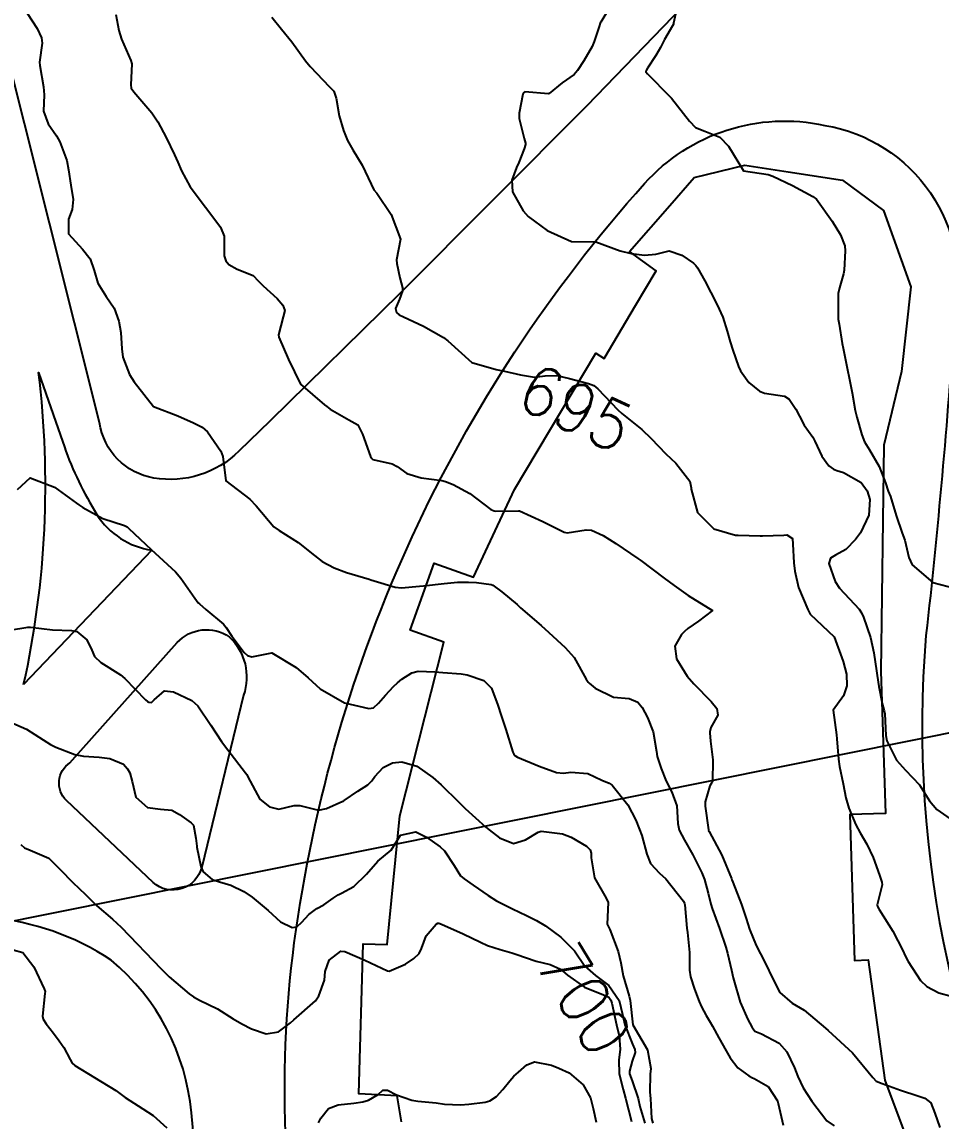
# Model space of a CAD drawing. Header units: metres. Extents: x 286371 to 293043, y 7462578 to 7466404.
# Drawn here: x 290138.8 to 290214, y 7463907.9 to 7463997.8 of the extents above; entities that cross this region are included whole.
import ezdxf
from ezdxf.enums import TextEntityAlignment as Align

# ---------------------------------------------------------------- set-up
doc = ezdxf.new("R2010")
doc.units = ezdxf.units.M
doc.header["$MEASUREMENT"] = 0
doc.linetypes.add('CONTINUO', pattern=[0])
for name, color, linetype in [('Cotas', 45, 'Continuous'), ('Curvas de Nivel 1m', 11, 'Continuous'), ('Curvas de Nivel 5m', 15, 'Continuous'), ('Edificações', 30, 'Continuous'), ('TEXTO', 45, 'Continuous'), ('Vias primárias', 230, 'Continuous')]:
    doc.layers.add(name, color=color, linetype=linetype)
doc.styles.add('Style-STANDARD', font='STANDARD.shx')

msp = doc.modelspace()

# ---------------------------------------------------------------- linework, layer by layer
at = {"layer": 'Curvas de Nivel 1m', "flags": 128}
for points, elevation in [([(290186.9, 7463998.954), (290186.177, 7463997.793), (290186.139, 7463997.707), (290186.049, 7463997.434), (290185.635, 7463996.195), (290185.465, 7463995.803), (290184.807, 7463994.62), (290184.286, 7463993.829), (290183.989, 7463993.515), (290183.016, 7463992.812), (290181.965, 7463991.949), (290181.907, 7463991.923), (290179.967, 7463992.076), (290179.844, 7463992.018), (290179.794, 7463991.897), (290179.504, 7463990.338), (290179.512, 7463989.901), (290179.91, 7463988.275), (290180.024, 7463987.893), (290180.025, 7463987.77), (290179.897, 7463987.415), (290179.466, 7463986.314), (290179.287, 7463985.903), (290178.898, 7463984.869), (290178.959, 7463983.908), (290179.821, 7463982.343), (290180.233, 7463981.888), (290181.797, 7463980.736), (290183.784, 7463979.834), (290185.784, 7463979.804), (290187.774, 7463979.08), (290188.668, 7463978.864), (290189.769, 7463978.738), (290190.683, 7463978.818), (290191.774, 7463979.073), (290192.808, 7463978.732), (290193.76, 7463978.06), (290193.958, 7463977.882), (290194.109, 7463977.677), (290194.686, 7463976.614), (290195.18, 7463975.663), (290195.704, 7463974.654), (290196.166, 7463973.645), (290196.537, 7463972.507), (290196.773, 7463971.638), (290196.977, 7463970.967), (290197.448, 7463969.627), (290197.619, 7463969.258), (290198.293, 7463968.299), (290199.172, 7463967.601), (290199.592, 7463967.445), (290201.208, 7463967.182), (290201.585, 7463966.935), (290202.137, 7463966.118), (290202.434, 7463965.547), (290202.83, 7463964.816), (290203.539, 7463963.846), (290203.707, 7463963.522), (290204.274, 7463962.278), (290204.842, 7463961.508), (290205.217, 7463961.217), (290205.498, 7463961.115), (290206.046, 7463960.936), (290207.484, 7463960.13), (290207.991, 7463959.457), (290208.187, 7463958.73), (290208.11, 7463957.454), (290207.422, 7463956.005), (290207.024, 7463955.48), (290206.248, 7463954.645), (290205.394, 7463954.188), (290204.967, 7463953.934), (290204.857, 7463953.512), (290205.362, 7463952.024), (290205.709, 7463951.499), (290207.329, 7463949.773), (290207.526, 7463949.471), (290207.677, 7463949.109), (290208.247, 7463947.46), (290208.53, 7463946.195), (290208.645, 7463945.454), (290208.876, 7463943.803), (290208.926, 7463943.449), (290209.203, 7463942.059), (290209.378, 7463941.442), (290209.434, 7463941.197), (290209.5, 7463939.439), (290209.596, 7463938.999), (290210.387, 7463937.426), (290211.122, 7463936.597), (290212.272, 7463935.397), (290213.085, 7463934.084), (290213.673, 7463933.375), (290215.06, 7463932.433)], 694), ([(290192.494, 7463999.282), (290192.139, 7463997.703), (290192.128, 7463997.628), (290192.051, 7463997.473), (290191.385, 7463996.363), (290191.062, 7463995.719), (290190.688, 7463995.05), (290189.998, 7463994.018), (290189.887, 7463993.845), (290189.879, 7463993.736), (290189.991, 7463993.555), (290191.842, 7463991.706), (290191.962, 7463991.571), (290193.432, 7463989.682), (290193.927, 7463989.175), (290194.708, 7463988.877), (290195.915, 7463988.387), (290196.628, 7463987.634), (290197.874, 7463985.614), (290199.87, 7463985.328), (290200.255, 7463985.192), (290201.857, 7463984.419), (290203.545, 7463983.529), (290203.841, 7463983.308), (290205.13, 7463981.505), (290205.792, 7463980.403), (290206.145, 7463979.489), (290206.17, 7463979.087), (290206.092, 7463977.489), (290206.038, 7463977.192), (290205.722, 7463976.048), (290205.608, 7463975.604), (290205.595, 7463975.496), (290205.616, 7463973.565), (290205.616, 7463973.495), (290205.678, 7463973.072), (290205.94, 7463971.49), (290206.009, 7463971.128), (290206.34, 7463969.484), (290206.526, 7463968.565), (290206.758, 7463967.477), (290207.012, 7463966.033), (290207.122, 7463965.471), (290207.543, 7463964.04), (290207.771, 7463963.461), (290208.183, 7463962.796), (290208.961, 7463961.443), (290209.484, 7463960.093), (290209.709, 7463959.431), (290209.899, 7463958.997), (290210.352, 7463957.421), (290210.852, 7463955.983), (290211.053, 7463955.41), (290211.393, 7463954.007), (290211.654, 7463953.4), (290213.363, 7463951.963), (290215.242, 7463951.46)], 693), ([(290139.227, 7463998.517), (290140.046, 7463997.281), (290140.408, 7463996.499), (290140.455, 7463996.071), (290140.258, 7463994.501), (290140.264, 7463994.237), (290140.571, 7463992.495), (290140.626, 7463991.833), (290140.569, 7463990.495), (290140.962, 7463989.456), (290141.642, 7463988.479), (290141.907, 7463988.003), (290142.485, 7463986.465), (290142.632, 7463985.703), (290142.821, 7463984.46), (290143.001, 7463983.293), (290142.926, 7463982.458), (290142.606, 7463981.669), (290142.606, 7463980.462), (290143.776, 7463979.218), (290144.402, 7463978.435), (290144.711, 7463977.464), (290145.013, 7463976.425), (290145.708, 7463975.335), (290146.359, 7463974.404), (290146.752, 7463973.324), (290146.897, 7463972.396), (290146.982, 7463971.056), (290147.076, 7463970.393), (290147.613, 7463968.978), (290147.989, 7463968.379), (290149.574, 7463966.354), (290151.563, 7463965.588), (290152.845, 7463965.015), (290153.549, 7463964.646), (290154.003, 7463964.288), (290155.099, 7463962.692), (290155.254, 7463962.268), (290155.484, 7463960.264), (290157.462, 7463958.777), (290157.97, 7463958.227), (290159.429, 7463956.515), (290159.847, 7463956.198), (290161.41, 7463955.23), (290162.755, 7463954.154), (290163.377, 7463953.681), (290164.36, 7463953.139), (290165.364, 7463952.764), (290167.223, 7463952.219), (290167.355, 7463952.178), (290167.633, 7463952.08), (290169.347, 7463951.569), (290169.867, 7463951.526), (290171.348, 7463951.649), (290171.682, 7463951.686), (290173.352, 7463951.882), (290174.442, 7463951.973), (290175.355, 7463951.99), (290176.011, 7463951.945), (290177.22, 7463951.795), (290177.351, 7463951.736), (290178.076, 7463951.18), (290179.328, 7463950.15), (290179.624, 7463949.89), (290181.302, 7463948.426), (290181.941, 7463947.855), (290183.276, 7463946.642), (290183.993, 7463945.824), (290184.995, 7463944.051), (290185.138, 7463943.806), (290185.233, 7463943.707), (290185.711, 7463943.313), (290187.216, 7463942.563), (290188.507, 7463942.462), (290189.21, 7463942.173), (290189.576, 7463941.739), (290190.014, 7463940.91), (290190.47, 7463939.725), (290190.736, 7463938.135), (290190.806, 7463937.72), (290191.125, 7463936.745), (290191.542, 7463935.708), (290191.984, 7463934.808), (290192.399, 7463933.695), (290192.499, 7463932.246), (290192.608, 7463931.691), (290193.032, 7463930.872), (290193.71, 7463929.674), (290194.443, 7463928.212), (290194.662, 7463927.659), (290194.967, 7463926.541), (290195.191, 7463925.651), (290195.301, 7463925.297), (290195.889, 7463923.64), (290196.421, 7463922.112), (290196.563, 7463921.629), (290196.873, 7463920.245), (290197.018, 7463919.622), (290197.063, 7463919.42), (290197.583, 7463917.613), (290198.216, 7463916.2), (290198.546, 7463915.598), (290198.638, 7463915.434), (290198.799, 7463915.259), (290199.345, 7463915.037), (290200.785, 7463914.263), (290201.407, 7463913.555), (290202.036, 7463912.264), (290202.32, 7463911.541), (290202.73, 7463910.622), (290203.446, 7463909.523), (290204.68, 7463907.917), (290205.275, 7463907.495)], 697), ([(290146.494, 7463998.406), (290146.752, 7463997.107), (290146.963, 7463996.401), (290147.733, 7463994.663), (290147.797, 7463994.388), (290147.711, 7463992.655), (290147.753, 7463992.388), (290147.969, 7463992.078), (290149.44, 7463990.362), (290149.933, 7463989.62), (290150.606, 7463988.344), (290151.302, 7463986.924), (290151.577, 7463986.329), (290151.874, 7463985.637), (290152.582, 7463984.314), (290153.821, 7463982.641), (290154.102, 7463982.29), (290155.047, 7463981.024), (290155.357, 7463980.271), (290155.348, 7463978.683), (290155.499, 7463978.268), (290155.75, 7463977.967), (290156.418, 7463977.58), (290157.736, 7463977.052), (290158.141, 7463976.637), (290158.543, 7463976.222), (290159.709, 7463975.195), (290160.155, 7463974.649), (290160.311, 7463974.195), (290160.196, 7463973.688), (290159.811, 7463972.202), (290159.832, 7463972.031), (290160.632, 7463970.189), (290161.604, 7463968.174), (290163.579, 7463966.49), (290163.771, 7463966.335), (290164.037, 7463966.137), (290165.561, 7463965.248), (290166.29, 7463964.835), (290166.693, 7463964.097), (290167.342, 7463962.262), (290167.434, 7463962.086), (290167.513, 7463962.024), (290169.116, 7463961.66), (290169.505, 7463961.439), (290170.32, 7463960.861), (290171.491, 7463960.51), (290173.18, 7463960.289), (290173.479, 7463960.216), (290174.113, 7463959.975), (290175.463, 7463959.238), (290177.191, 7463957.928), (290177.442, 7463957.812), (290177.568, 7463957.797), (290179.443, 7463957.825), (290179.531, 7463957.805), (290181.43, 7463956.947), (290183.173, 7463956.082), (290183.417, 7463956.014), (290184.977, 7463956.255), (290185.421, 7463956.24), (290186.375, 7463955.79), (290187.405, 7463955.139), (290189.207, 7463953.927), (290189.385, 7463953.803), (290189.46, 7463953.743), (290191.363, 7463952.301), (290192.194, 7463951.702), (290193.342, 7463950.882), (290195.324, 7463949.654), (290194.19, 7463948.792), (290193.301, 7463948.175), (290193.035, 7463947.951), (290192.793, 7463947.692), (290192.247, 7463946.732), (290192.366, 7463945.698), (290193.243, 7463944.284), (290193.804, 7463943.676), (290195.213, 7463942.222), (290195.669, 7463941.647), (290195.75, 7463941.089), (290195.181, 7463940.096), (290195.106, 7463939.725), (290195.108, 7463939.655), (290195.16, 7463938.961), (290195.329, 7463937.652), (290195.343, 7463937.439), (290195.32, 7463935.651), (290195.229, 7463935.526), (290195.099, 7463935.327), (290194.723, 7463934.017), (290194.732, 7463933.66), (290194.993, 7463931.707), (290195.008, 7463931.655), (290195.043, 7463931.573), (290196.074, 7463929.639), (290196.87, 7463927.742), (290196.914, 7463927.625), (290196.981, 7463927.449), (290197.708, 7463925.613), (290198.076, 7463924.468), (290198.36, 7463923.603), (290198.904, 7463922.264), (290199.247, 7463921.589), (290199.671, 7463920.794), (290200.246, 7463919.574), (290200.847, 7463918.41), (290201.842, 7463917.549), (290202.826, 7463916.978), (290204.582, 7463915.508), (290204.801, 7463915.3), (290206.774, 7463913.474), (290208.434, 7463911.449), (290208.73, 7463911.173), (290209.206, 7463910.958), (290210.719, 7463910.426), (290212.139, 7463909.967), (290212.71, 7463909.772), (290213.183, 7463909.377), (290213.522, 7463908.542), (290213.935, 7463907.366)], 696), ([(290138.441, 7463959.548), (290139.484, 7463960.504), (290141.473, 7463959.744), (290143.274, 7463958.447), (290143.452, 7463958.315), (290143.79, 7463958.098), (290145.436, 7463957.182), (290147.211, 7463956.604), (290147.426, 7463956.5), (290147.568, 7463956.382), (290149.398, 7463954.642), (290149.721, 7463954.35), (290151.372, 7463952.822), (290151.823, 7463952.318), (290152.966, 7463950.674), (290153.237, 7463950.296), (290153.333, 7463950.193), (290153.869, 7463949.74), (290155.3, 7463948.556), (290155.518, 7463948.261), (290155.973, 7463947.565), (290156.985, 7463946.239), (290157.26, 7463945.988), (290157.627, 7463945.86), (290159.264, 7463946.204), (290161.247, 7463945.006), (290162.242, 7463944.159), (290163.221, 7463943.264), (290165.204, 7463942.114), (290167.198, 7463941.657), (290167.575, 7463941.703), (290167.98, 7463942.073), (290168.551, 7463942.727), (290169.225, 7463943.44), (290169.535, 7463943.745), (290169.899, 7463944.044), (290170.713, 7463944.561), (290171.244, 7463944.712), (290172.6, 7463944.648), (290173.243, 7463944.576), (290174.744, 7463944.47), (290175.241, 7463944.412), (290176.619, 7463943.944), (290177.225, 7463943.301), (290177.768, 7463941.926), (290178.036, 7463941.077), (290178.406, 7463939.916), (290178.985, 7463938.069), (290179.054, 7463937.906), (290179.142, 7463937.795), (290179.374, 7463937.668), (290181.13, 7463936.922), (290182.558, 7463936.417), (290183.122, 7463936.357), (290183.717, 7463936.426), (290185.122, 7463936.319), (290186.271, 7463935.787), (290186.865, 7463935.534), (290187.106, 7463935.366), (290188.405, 7463933.754), (290189.055, 7463932.504), (290189.348, 7463931.74), (290189.529, 7463931.244), (290189.944, 7463929.73), (290190.237, 7463928.964), (290190.991, 7463928.178), (290191.5, 7463927.707), (290192.957, 7463925.897), (290193.04, 7463925.683), (290193.058, 7463925.577), (290193.23, 7463923.68), (290193.28, 7463923.318), (290193.441, 7463921.676), (290193.437, 7463920.247), (290193.51, 7463919.682), (290193.855, 7463918.68), (290194.224, 7463917.674), (290194.41, 7463917.253), (290194.817, 7463916.542), (290195.138, 7463915.987), (290195.318, 7463915.654), (290195.846, 7463914.7), (290196.443, 7463913.639), (290196.765, 7463913.06), (290197.393, 7463912.261), (290198.292, 7463911.603), (290198.591, 7463911.447), (290198.741, 7463911.383), (290199.866, 7463910.717), (290200.655, 7463909.566), (290200.71, 7463909.346), (290201.093, 7463907.566)], 698), ([(290137.791, 7463948.042), (290139.301, 7463948.302), (290139.507, 7463948.305), (290141.298, 7463948.086), (290142.873, 7463948.028), (290143.296, 7463947.932), (290144.117, 7463947.269), (290144.523, 7463946.429), (290144.748, 7463945.906), (290145.259, 7463945.417), (290146.885, 7463944.39), (290147.23, 7463944.102), (290148.915, 7463942.359), (290149.074, 7463942.229), (290149.201, 7463942.158), (290149.411, 7463942.142), (290149.625, 7463942.348), (290150.473, 7463943.078), (290151.214, 7463943.006), (290152.703, 7463942.302), (290153.198, 7463941.858), (290154.257, 7463940.278), (290155.154, 7463938.942), (290155.671, 7463938.257), (290157.116, 7463936.375), (290157.212, 7463936.233), (290157.287, 7463936.057), (290158.27, 7463934.217), (290159.075, 7463933.603), (290159.846, 7463933.42), (290161.077, 7463933.718), (290161.545, 7463933.699), (290163.072, 7463933.341), (290163.741, 7463933.468), (290165.083, 7463934.052), (290165.124, 7463934.074), (290165.173, 7463934.113), (290166.301, 7463934.891), (290167.104, 7463935.396), (290167.448, 7463935.74), (290167.678, 7463936.076), (290168.372, 7463936.82), (290169.131, 7463937.201), (290169.906, 7463937.269), (290171.128, 7463936.927), (290172.431, 7463936.005), (290173.105, 7463935.388), (290174.562, 7463933.972), (290175.076, 7463933.458), (290176.772, 7463931.939), (290177.051, 7463931.708), (290177.902, 7463931.06), (290179.035, 7463930.607), (290180.014, 7463930.91), (290181.047, 7463931.539), (290181.314, 7463931.605), (290183.037, 7463931.384), (290183.746, 7463931.121), (290185.023, 7463930.378), (290185.304, 7463930.094), (290185.392, 7463929.809), (290185.389, 7463929.428), (290185.659, 7463927.804), (290186.616, 7463926.132), (290186.772, 7463925.787), (290186.712, 7463924.003), (290186.803, 7463923.786), (290186.921, 7463923.557), (290187.615, 7463921.774), (290187.82, 7463920.83), (290188.005, 7463919.767), (290188.497, 7463918.102), (290188.58, 7463917.758), (290188.794, 7463915.764), (290189.997, 7463913.736), (290190.28, 7463912.203), (290190.228, 7463911.732), (290190.193, 7463910.262), (290190.245, 7463909.731), (290190.325, 7463908.094), (290190.432, 7463907.728)], 699), ([(290138.705, 7463930.519), (290139.02, 7463930.239), (290139.47, 7463930.055), (290141.008, 7463929.399), (290141.95, 7463928.47), (290142.978, 7463927.413), (290144.003, 7463926.439), (290144.95, 7463925.508), (290146.215, 7463924.405), (290146.925, 7463923.771), (290148.268, 7463922.374), (290148.894, 7463921.709), (290150.207, 7463920.344), (290150.865, 7463919.704), (290152.491, 7463918.31), (290152.84, 7463918.062), (290153.334, 7463917.8), (290154.826, 7463917.085), (290156.093, 7463916.255), (290156.806, 7463915.843), (290157.587, 7463915.444), (290158.786, 7463915.031), (290159.802, 7463915.186), (290160.8, 7463915.932), (290161.07, 7463916.179), (290162.828, 7463917.72), (290163.005, 7463917.968), (290163.099, 7463918.14), (290163.562, 7463919.432), (290163.622, 7463920.133), (290163.94, 7463921.072), (290164.898, 7463921.79), (290165.23, 7463921.777), (290166.879, 7463921.072), (290168.733, 7463920.189), (290168.866, 7463920.158), (290170.188, 7463920.721), (290170.882, 7463921.188), (290171.307, 7463921.599), (290171.502, 7463922.015), (290171.882, 7463923.037), (290172.703, 7463923.998), (290172.837, 7463924.084), (290172.926, 7463924.078), (290173.14, 7463923.991), (290174.913, 7463923.208), (290176.325, 7463922.52), (290176.899, 7463922.262), (290177.941, 7463921.919), (290178.89, 7463921.666), (290179.237, 7463921.551), (290180.881, 7463920.978), (290182.041, 7463920.693), (290182.871, 7463920.319), (290183.464, 7463919.835), (290184.849, 7463918.838), (290186.401, 7463918.231), (290186.838, 7463918.023), (290187.01, 7463917.782), (290187.075, 7463917.536), (290187.466, 7463915.775), (290187.688, 7463914.873), (290187.764, 7463913.77), (290187.651, 7463912.881), (290187.698, 7463911.77), (290188.012, 7463910.477), (290188.199, 7463909.762), (290188.686, 7463907.863)], 701), ([(290137.306, 7463922.13), (290138.892, 7463921.68), (290139.785, 7463920.501), (290140.627, 7463918.708), (290140.703, 7463918.487), (290140.691, 7463918.336), (290140.496, 7463916.489), (290140.551, 7463916.23), (290140.805, 7463915.86), (290141.402, 7463915.085), (290141.858, 7463914.468), (290142.236, 7463913.922), (290142.761, 7463912.925), (290142.929, 7463912.624), (290143.132, 7463912.449), (290144.74, 7463911.466), (290146.48, 7463910.398), (290146.721, 7463910.228), (290147.266, 7463909.833), (290148.692, 7463908.889), (290149.541, 7463908.352), (290150.669, 7463907.334)], 702), ([(290163.076, 7463907.75), (290163.26, 7463908.146), (290163.9, 7463908.933), (290164.701, 7463909.237), (290165.971, 7463909.367), (290166.705, 7463909.467), (290167.179, 7463909.606), (290167.971, 7463910.066), (290168.35, 7463910.43), (290168.72, 7463910.422), (290169.475, 7463910.043), (290170.708, 7463909.595), (290171.212, 7463909.512), (290172.705, 7463909.383), (290173.398, 7463909.289), (290174.703, 7463909.226), (290175.384, 7463909.274), (290176.707, 7463909.439), (290177.097, 7463909.54), (290177.658, 7463909.92), (290178.151, 7463910.485), (290178.733, 7463911.201), (290179.078, 7463911.56), (290179.452, 7463911.894), (290180.142, 7463912.495), (290180.757, 7463912.744), (290182.137, 7463912.47), (290182.75, 7463912.233), (290183.593, 7463911.832), (290184.73, 7463910.856), (290185.351, 7463909.805), (290185.563, 7463908.939), (290185.812, 7463907.798)], 702)]:
    msp.add_lwpolyline(points, dxfattribs=dict(at, elevation=elevation))
at = {"layer": 'Curvas de Nivel 5m', "flags": 128}
for points, elevation in [([(290159.265, 7463998.206), (290160.049, 7463997.217), (290160.897, 7463996.181), (290162.011, 7463994.636), (290162.386, 7463994.159), (290163.98, 7463992.499), (290164.33, 7463992.129), (290164.515, 7463991.574), (290164.774, 7463990.122), (290165.115, 7463988.922), (290165.46, 7463988.111), (290165.893, 7463987.352), (290166.656, 7463986.093), (290167.392, 7463984.541), (290167.605, 7463984.078), (290167.84, 7463983.808), (290169.039, 7463982.056), (290169.784, 7463980.044), (290169.471, 7463978.336), (290169.478, 7463978.049), (290169.736, 7463976.862), (290169.948, 7463976.041), (290169.964, 7463975.797), (290169.71, 7463975.114), (290169.379, 7463974.37), (290169.467, 7463974.048), (290169.691, 7463973.85), (290170.044, 7463973.684), (290171.677, 7463972.91), (290173.3, 7463971.99), (290173.66, 7463971.722), (290175.634, 7463969.954), (290177.626, 7463969.378), (290178.298, 7463969.241), (290179.62, 7463968.927), (290180.743, 7463968.752), (290181.619, 7463968.868), (290182.582, 7463968.887), (290183.616, 7463968.634), (290185.187, 7463968.234), (290185.608, 7463968.062), (290185.939, 7463967.799), (290187.569, 7463966.074), (290187.911, 7463965.769), (290189.545, 7463964.466), (290190.295, 7463963.733), (290191.516, 7463962.481), (290192.325, 7463961.702), (290193.482, 7463960.241), (290193.575, 7463959.683), (290193.582, 7463959.573), (290194.089, 7463957.675), (290195.424, 7463956.33), (290197.219, 7463955.825), (290197.417, 7463955.817), (290199.237, 7463955.777), (290199.417, 7463955.777), (290201.16, 7463955.826), (290201.418, 7463955.842), (290201.877, 7463955.557), (290201.89, 7463955.074), (290201.974, 7463953.556), (290202.053, 7463952.876), (290202.358, 7463951.549), (290203.131, 7463949.734), (290203.226, 7463949.536), (290203.322, 7463949.374), (290205.294, 7463947.504), (290206.025, 7463945.493), (290206.278, 7463944.455), (290206.318, 7463943.488), (290206.034, 7463942.67), (290205.194, 7463941.504), (290205.466, 7463939.5), (290205.503, 7463939.156), (290205.643, 7463937.497), (290205.728, 7463936.893), (290206.01, 7463935.491), (290206.248, 7463934.326), (290206.482, 7463933.483), (290207.054, 7463932.119), (290207.404, 7463931.469), (290207.947, 7463930.544), (290208.475, 7463929.453), (290208.993, 7463928.024), (290209.177, 7463927.442), (290209.197, 7463927.225), (290208.966, 7463926.243), (290208.813, 7463925.589), (290208.835, 7463925.446), (290208.95, 7463925.207), (290210.081, 7463923.427), (290210.901, 7463921.85), (290211.098, 7463921.411), (290211.333, 7463920.962), (290212.339, 7463919.392), (290212.857, 7463918.899), (290213.837, 7463918.382), (290214.845, 7463918.102)], 695), ([(290137.865, 7463940.534), (290139.173, 7463939.954), (290140.555, 7463939.094), (290141.147, 7463938.707), (290141.596, 7463938.478), (290143.136, 7463937.889), (290143.837, 7463937.74), (290145.133, 7463937.66), (290145.993, 7463937.55), (290147.124, 7463937.089), (290147.448, 7463936.717), (290147.639, 7463936.387), (290147.819, 7463935.668), (290148.125, 7463934.379), (290149.072, 7463933.558), (290150.15, 7463933.423), (290151.069, 7463933.327), (290151.708, 7463932.966), (290152.646, 7463932.303), (290152.841, 7463932.089), (290153.035, 7463931.035), (290153.118, 7463930.395), (290153.132, 7463930.302), (290153.437, 7463928.733), (290153.643, 7463928.291), (290154.37, 7463927.662), (290154.982, 7463927.458), (290155.915, 7463927.193), (290156.971, 7463926.668), (290157.661, 7463926.224), (290158.948, 7463925.108), (290159.978, 7463924.189), (290160.927, 7463923.724), (290161.31, 7463923.787), (290161.722, 7463924.163), (290162.299, 7463924.799), (290162.951, 7463925.279), (290163.511, 7463925.581), (290164.283, 7463926.125), (290164.686, 7463926.401), (290164.97, 7463926.542), (290165.983, 7463927.096), (290166.994, 7463928.084), (290167.934, 7463929.146), (290169.024, 7463930.054), (290169.79, 7463931.296), (290171.047, 7463931.544), (290171.925, 7463931.126), (290173.029, 7463930.316), (290173.381, 7463929.989), (290174.176, 7463928.808), (290174.702, 7463927.969), (290174.989, 7463927.707), (290175.748, 7463927.184), (290176.96, 7463926.356), (290177.657, 7463925.924), (290178.944, 7463925.249), (290180.113, 7463924.71), (290180.93, 7463924.3), (290181.646, 7463923.864), (290182.911, 7463922.945), (290184.043, 7463921.827), (290184.876, 7463920.581), (290185.748, 7463919.801), (290186.852, 7463918.991), (290187.675, 7463917.772), (290187.964, 7463916.62), (290188.157, 7463915.764), (290188.781, 7463914.189), (290188.976, 7463913.751), (290189.004, 7463913.518), (290188.76, 7463912.797), (290188.528, 7463911.977), (290188.535, 7463911.758), (290188.736, 7463911.185), (290189.246, 7463909.746), (290189.368, 7463909.08), (290189.799, 7463907.738)], 700)]:
    msp.add_lwpolyline(points, dxfattribs=dict(at, elevation=elevation))
at = {"layer": 'Edificações'}
msp.add_lwpolyline([(290169.861, 7463907.841), (290169.528, 7463909.956), (290166.373, 7463910.12), (290166.743, 7463922.407), (290168.701, 7463922.348), (290169.732, 7463932.859), (290173.343, 7463947.063), (290170.585, 7463948.05), (290172.548, 7463953.537), (290175.764, 7463952.386), (290179.125, 7463959.55), (290185.762, 7463970.697), (290186.463, 7463970.28), (290189.033, 7463974.597), (290190.726, 7463977.441), (290188.523, 7463979.024), (290191.818, 7463982.787), (290193.819, 7463985.072), (290197.973, 7463986.079), (290201.521, 7463985.536), (290205.954, 7463984.858), (290209.317, 7463982.386), (290211.562, 7463976.127), (290210.788, 7463969.199), (290209.332, 7463963.191), (290209.099, 7463944.701), (290209.476, 7463933.063), (290206.563, 7463932.969), (290206.949, 7463921.039), (290208.067, 7463921.075), (290209.418, 7463911.245), (290212.747, 7463902.368)], dxfattribs=at)
at = {"layer": 'TEXTO', "linetype": 'CONTINUO'}
msp.add_polyline3d([(290114.768, 7463919.591, 0), (290329.483, 7463962.719, 0)], dxfattribs=at)
at = {"layer": 'Vias primárias'}
for points in [[(290140.467, 7464029.056), (290191.587, 7464009.552), (290192.426, 7464009.186, -0.111468), (290195.95, 7464006.597, -0.372215), (290195.961, 7464002.268), (290185.026, 7463990.936), (290169.745, 7463975.582), (290159.12, 7463965.183), (290156.564, 7463962.682, -0.239519), (290149.602, 7463960.494, -0.325893), (290145.162, 7463965.028), (290136.95, 7463997.637), (290130.985, 7464021.461, -0.262125), (290132.386, 7464026.576, -0.044854), (290135.512, 7464029.215, -0.199837), (290137.661, 7464029.689, -0.03112), (290140.467, 7464029.056, -0.001569)], [(290138.95, 7463943.6, 0.084977), (290140.171, 7463969.133), (290141.966, 7463963.964), (290142.284, 7463963.051, 0.057186), (290144.948, 7463957.515, 0.219188), (290149.443, 7463954.594)]]:
    msp.add_lwpolyline(points, format="xyb", close=True, dxfattribs=at)
for points in [[(290162.852, 7463889.416, -0.093164), (290161.101, 7463922.472, -0.150899), (290189.768, 7463984.587, -0.269646), (290204.513, 7463989.344, -0.426984), (290215.14, 7463973.753, -0.010925), (290212.795, 7463947.611, 0.151206), (290224.181, 7463895.799, 0.044894)], [(290156.945, 7463942.722), (290153.52, 7463928.663, -0.562327), (290149.543, 7463927.401), (290142.456, 7463934.125, -0.485868), (290142.742, 7463937.201), (290151.509, 7463947.032, -0.374947), (290155.772, 7463947.502, -0.352091)], [(290155.772, 7463947.502, -0.295427), (290156.945, 7463942.722, -41.96906)], [(290461.566, 7463634.123), (290442.851, 7463664.249), (290416.779, 7463705.892), (290401.634, 7463730.056, 0.183), (290381.904, 7463738.772, 0.111692), (290351.171, 7463738.279, 0.169972), (290329.071, 7463727.16, -0.060902), (290320.6, 7463720.453, -0.249658), (290295.778, 7463720.538, -0.07622), (290280.818, 7463733.144), (290228.449, 7463779.626), (290212.101, 7463793.975, -0.160399), (290154.209, 7463892.256), (290152.685, 7463908.579, 0.198143), (290146.12, 7463921.059, 0.252984), (290125.882, 7463922.889, 0.252984)]]:
    msp.add_lwpolyline(points, format="xyb", dxfattribs=at)

# ---------------------------------------------------------------- texts
at = {"layer": 'Cotas', "style": 'Style-STANDARD'}
for s, rotation, p in [('695', 334.70094, (290184.149, 7463966.228, 695)), ('700', 300.85275, (290184.816, 7463917.875, 700))]:
    msp.add_text(s, height=4, rotation=rotation, dxfattribs=at).set_placement(p, align=Align.MIDDLE_CENTER)

doc.saveas('drawing.dxf')
